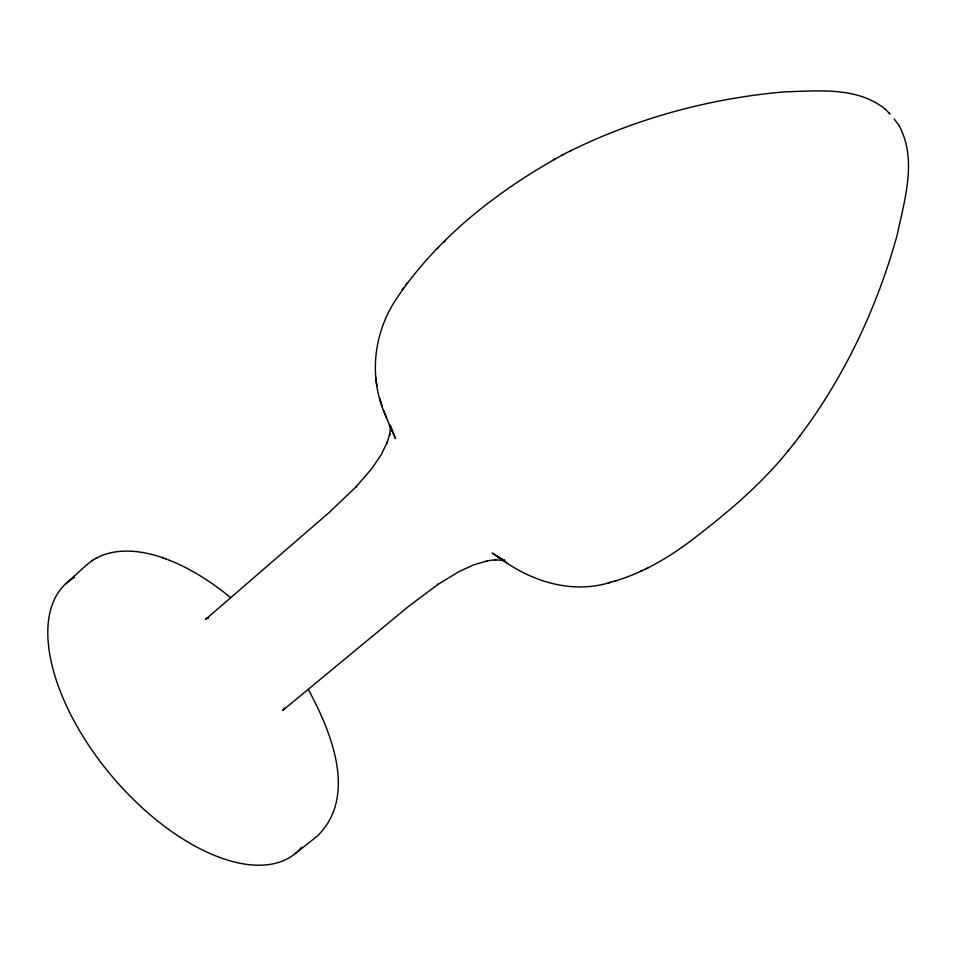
<?xml version="1.0" encoding="UTF-8"?>
<svg xmlns="http://www.w3.org/2000/svg" width="956" height="956" viewBox="0 0 956 956"><rect width="100%" height="100%" fill="white"/><g stroke="black" fill="none" stroke-linecap="round" stroke-linejoin="round"><path stroke-width="1.43" d="M390.526 427.165L389.474 435.327L389.869 433.785L386.965 443.13L387.479 441.803L381.014 455.056L371.848 468.56L355.62 487.321L356.397 486.52L329.043 512.583L205.946 619.118L208.408 617.791M284.553 708.026L282.546 710.547L408.379 606.546L438.625 583.913L437.693 584.534L458.904 571.664L473.734 564.865L487.859 560.694L486.473 560.957L496.152 559.654L494.563 559.786L504.732 560.479L502.366 559.523L503.716 560.061M562.941 154.681C498.004 190.423 436.498 238.032 395.366 300.411C373.653 333.764 368.825 376.987 384.79 413.721M402.225 289.692L403.647 287.696M405.87 284.553L407.28 282.57M793.647 444.038C841.818 382.46 876.246 310.533 897.075 235.319C904.591 200.079 917.509 159.078 898.843 125.224M614.051 581.332C643.974 572.572 671.148 556.249 695.586 537.176C729.297 511.245 762.016 483.461 788.7 450.145M799.419 436.581L800.232 435.542M787.804 451.28L794.496 442.951M436.928 248.799L438.541 247.293M443.751 242.37L445.329 240.9M65.283 584.2L87.247 564.375C108.315 546.342 138.931 549.246 163.345 557.993M294.962 853.839L316.878 836.476C357.998 797.017 331.374 732.057 308.477 689.814M91.979 560.742L92.684 560.312M95.719 558.471L96.425 558.053M570.278 150.964C637.174 118.066 710.475 98.193 784.721 91.86C818.145 90.928 857.616 86.518 885.328 109.235M553.44 159.748L554.683 159.102M561.758 155.29L571.389 150.379M645.921 568.772L648.132 567.733M640.233 571.509L642.456 570.457M502.653 560.108C533.388 582.24 573.445 594.082 610.597 582.288M608.076 582.993L616.584 580.615M165.376 558.722C189.288 567.517 210.953 581.547 230.623 597.584M162.532 557.707L166.177 559.009M502.987 559.69L504.445 560.359M504.732 560.598L499.988 558.196L501.506 558.973M499.94 558.053L501.565 558.949M496.606 556.093L502.904 559.786M499.45 557.754L492.244 553.07L506.859 562.929M497.204 556.428L501.123 559.057M888.984 112.951L890.084 114.194M885.196 109.092L889.044 113.023M894.135 118.962L898.927 125.344M383.452 410.124L390.335 427.093M392.068 430.929L395.557 438.577L390.753 426.974M389.271 424.775L393.059 433.092M385.125 414.569L386.415 418.023M391.972 430.188L390.885 426.938M379.604 397.815L380.799 401.795M380.846 402.01L382.006 405.87M375.744 377.489L376.27 381.217M376.389 382.077L376.903 385.71M390.442 425.133L390.61 427.894M301.702 847.243A177.147 90.963 49.8 0 1 111.637 775.878A177.147 90.963 49.8 0 1 74.568 577.352M207.022 618.257L205.564 619.333L207.966 617.946L207.07 618.317"/></g></svg>
